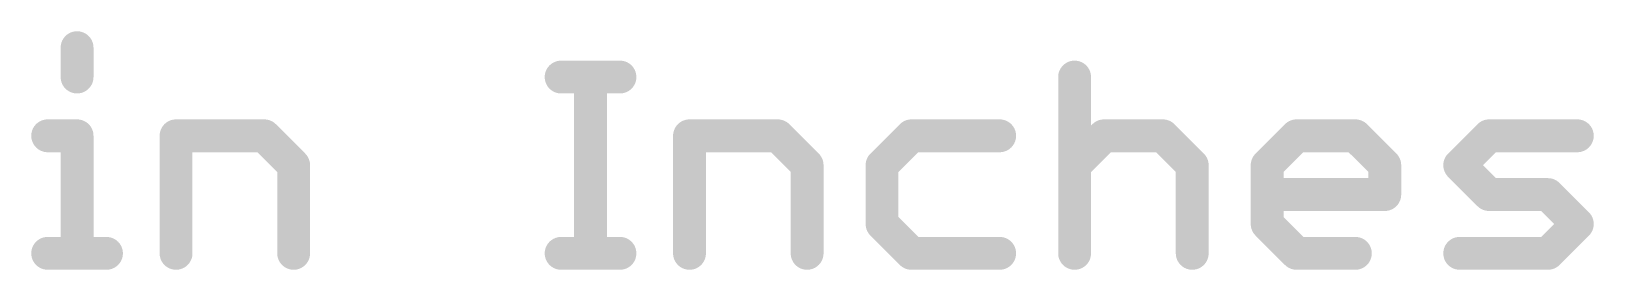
# Model space of a CAD drawing. Extents: x -33 to 74, y -15 to 28.
# Drawn here: x 38.32 to 51.6, y 24.13 to 26.16 of the extents above; entities that cross this region are included whole.
import ezdxf

# ---------------------------------------------------------------- set-up
doc = ezdxf.new("R2010")
doc.units = 0
doc.layers.add('47', color=253, linetype='CONTINUOUS')

msp = doc.modelspace()

# ---------------------------------------------------------------- linework, layer by layer
at = {"layer": '47', "const_width": 0.1397}
for points in [[(38.7782, 26.0196, 1), (38.6385, 26.0196)], [(42.8241, 25.8394, 1), (42.8241, 25.6997)], [(43.144, 25.7696, 1), (43.0043, 25.7696)], [(43.3241, 25.6997, 1), (43.3241, 25.8394)], [(47.2597, 25.7696, 1), (47.12, 25.7696)], [(38.6385, 25.7696, 1), (38.7782, 25.7696)], [(38.4584, 25.3395, 1), (38.4584, 25.1998)], [(38.7782, 25.2696, 1), (38.6385, 25.2696)], [(38.7084, 25.1998, 1), (38.7084, 25.3395)], [(39.6197, 25.2696, 1), (39.48, 25.2696)], [(39.5498, 25.3395, 1), (39.5498, 25.1998)], [(40.3492, 25.319, 1), (40.2504, 25.2202)], [(40.2998, 25.1998, 1), (40.2998, 25.3395)], [(43.9854, 25.2696, 1), (43.8457, 25.2696)], [(43.9156, 25.3395, 1), (43.9156, 25.1998)], [(44.7149, 25.319, 1), (44.6161, 25.2202)], [(44.6655, 25.1998, 1), (44.6655, 25.3395)], [(45.8027, 25.3395, 1), (45.8027, 25.1998)], [(45.8521, 25.2202, 1), (45.7533, 25.319)], [(46.5526, 25.1998, 1), (46.5526, 25.3395)], [(47.4399, 25.3395, 1), (47.4399, 25.1998)], [(47.4893, 25.2202, 1), (47.3905, 25.319)], [(47.9892, 25.319, 1), (47.8904, 25.2202)], [(47.9398, 25.1998, 1), (47.9398, 25.3395)], [(49.077, 25.3395, 1), (49.077, 25.1998)], [(49.1264, 25.2202, 1), (49.0276, 25.319)], [(49.6264, 25.319, 1), (49.5276, 25.2202)], [(49.577, 25.1998, 1), (49.577, 25.3395)], [(50.7142, 25.3395, 1), (50.7142, 25.1998)], [(50.7636, 25.2202, 1), (50.6648, 25.319)], [(51.4641, 25.1998, 1), (51.4641, 25.3395)], [(40.6196, 25.0196, 1), (40.4799, 25.0196)], [(40.5004, 24.9702, 1), (40.5991, 25.069)], [(44.9853, 25.0196, 1), (44.8456, 25.0196)], [(44.8661, 24.9702, 1), (44.9649, 25.069)], [(45.6226, 25.0196, 1), (45.4829, 25.0196)], [(45.5033, 25.069, 1), (45.6021, 24.9702)], [(47.1405, 25.069, 1), (47.2393, 24.9702)], [(48.2597, 25.0196, 1), (48.12, 25.0196)], [(48.1404, 24.9702, 1), (48.2392, 25.069)], [(48.8969, 25.0196, 1), (48.7572, 25.0196)], [(48.7777, 25.069, 1), (48.8764, 24.9702)], [(49.8968, 25.0196, 1), (49.7571, 25.0196)], [(49.7776, 24.9702, 1), (49.8764, 25.069)], [(50.5136, 25.069, 1), (50.4148, 24.9702)], [(50.4148, 25.069, 1), (50.5136, 24.9702)], [(48.827, 24.8395, 1), (48.827, 24.6998)], [(49.827, 24.6998, 1), (49.827, 24.8395)], [(50.7142, 24.8395, 1), (50.7142, 24.6998)], [(50.6648, 24.7203, 1), (50.7636, 24.8191)], [(51.2635, 24.8191, 1), (51.1647, 24.7203)], [(51.2141, 24.6998, 1), (51.2141, 24.8395)], [(49.7571, 24.7697, 1), (49.8968, 24.7697)], [(45.6021, 24.5691, 1), (45.5033, 24.4703)], [(45.4829, 24.5197, 1), (45.6226, 24.5197)], [(48.7572, 24.5197, 1), (48.8969, 24.5197)], [(48.8764, 24.5691, 1), (48.7777, 24.4703)], [(51.5135, 24.4703, 1), (51.4147, 24.5691)], [(51.4147, 24.4703, 1), (51.5135, 24.5691)], [(38.4584, 24.3395, 1), (38.4584, 24.1999)], [(38.6385, 24.2697, 1), (38.7782, 24.2697)], [(38.9583, 24.1999, 1), (38.9583, 24.3395)], [(39.48, 24.2697, 1), (39.6197, 24.2697)], [(40.4799, 24.2697, 1), (40.6196, 24.2697)], [(42.8241, 24.3395, 1), (42.8241, 24.1999)], [(43.0043, 24.2697, 1), (43.144, 24.2697)], [(43.3241, 24.1999, 1), (43.3241, 24.3395)], [(43.8457, 24.2697, 1), (43.9854, 24.2697)], [(44.8456, 24.2697, 1), (44.9853, 24.2697)], [(45.8027, 24.3395, 1), (45.8027, 24.1999)], [(45.7533, 24.2203, 1), (45.8521, 24.3191)], [(46.5526, 24.1999, 1), (46.5526, 24.3395)], [(47.12, 24.2697, 1), (47.2597, 24.2697)], [(48.12, 24.2697, 1), (48.2597, 24.2697)], [(49.077, 24.3395, 1), (49.077, 24.1999)], [(49.0276, 24.2203, 1), (49.1264, 24.3191)], [(49.577, 24.1999, 1), (49.577, 24.3395)], [(50.4642, 24.3395, 1), (50.4642, 24.1999)], [(51.1647, 24.3191, 1), (51.2635, 24.2203)], [(51.2141, 24.1999, 1), (51.2141, 24.3395)]]:
    msp.add_lwpolyline(points, format="xyb", dxfattribs=at)
at = {"layer": '47', "const_width": 0.2794}
for points in [[(38.7084, 26.0196), (38.7084, 25.7696)], [(42.8241, 25.7696), (43.3241, 25.7696)], [(43.0741, 24.2697), (43.0741, 25.7696)], [(47.1899, 25.7696), (47.1899, 24.2697)], [(38.4584, 25.2696), (38.7084, 25.2696)], [(38.7084, 25.2696), (38.7084, 24.2697)], [(39.5498, 24.2697), (39.5498, 25.2696)], [(39.5498, 25.2696), (40.2998, 25.2696)], [(40.2998, 25.2696), (40.5497, 25.0196)], [(43.9156, 24.2697), (43.9156, 25.2696)], [(43.9156, 25.2696), (44.6655, 25.2696)], [(44.6655, 25.2696), (44.9155, 25.0196)], [(45.8027, 25.2696), (45.5527, 25.0196)], [(46.5526, 25.2696), (45.8027, 25.2696)], [(47.1899, 25.0196), (47.4399, 25.2696)], [(47.4399, 25.2696), (47.9398, 25.2696)], [(47.9398, 25.2696), (48.1898, 25.0196)], [(48.827, 25.0196), (49.077, 25.2696)], [(49.077, 25.2696), (49.577, 25.2696)], [(49.577, 25.2696), (49.827, 25.0196)], [(50.4642, 25.0196), (50.7142, 25.2696)], [(50.7142, 25.2696), (51.4641, 25.2696)], [(40.5497, 25.0196), (40.5497, 24.2697)], [(44.9155, 25.0196), (44.9155, 24.2697)], [(45.5527, 25.0196), (45.5527, 24.5197)], [(48.1898, 25.0196), (48.1898, 24.2697)], [(48.827, 24.5197), (48.827, 25.0196)], [(49.827, 25.0196), (49.827, 24.7697)], [(50.7142, 24.7697), (50.4642, 25.0196)], [(49.827, 24.7697), (48.827, 24.7697)], [(51.2141, 24.7697), (50.7142, 24.7697)], [(51.4641, 24.5197), (51.2141, 24.7697)], [(45.5527, 24.5197), (45.8027, 24.2697)], [(49.077, 24.2697), (48.827, 24.5197)], [(51.2141, 24.2697), (51.4641, 24.5197)], [(38.4584, 24.2697), (38.9583, 24.2697)], [(42.8241, 24.2697), (43.3241, 24.2697)], [(45.8027, 24.2697), (46.5526, 24.2697)], [(49.577, 24.2697), (49.077, 24.2697)], [(50.4642, 24.2697), (51.2141, 24.2697)]]:
    msp.add_lwpolyline(points, dxfattribs=at)

doc.saveas('drawing.dxf')
